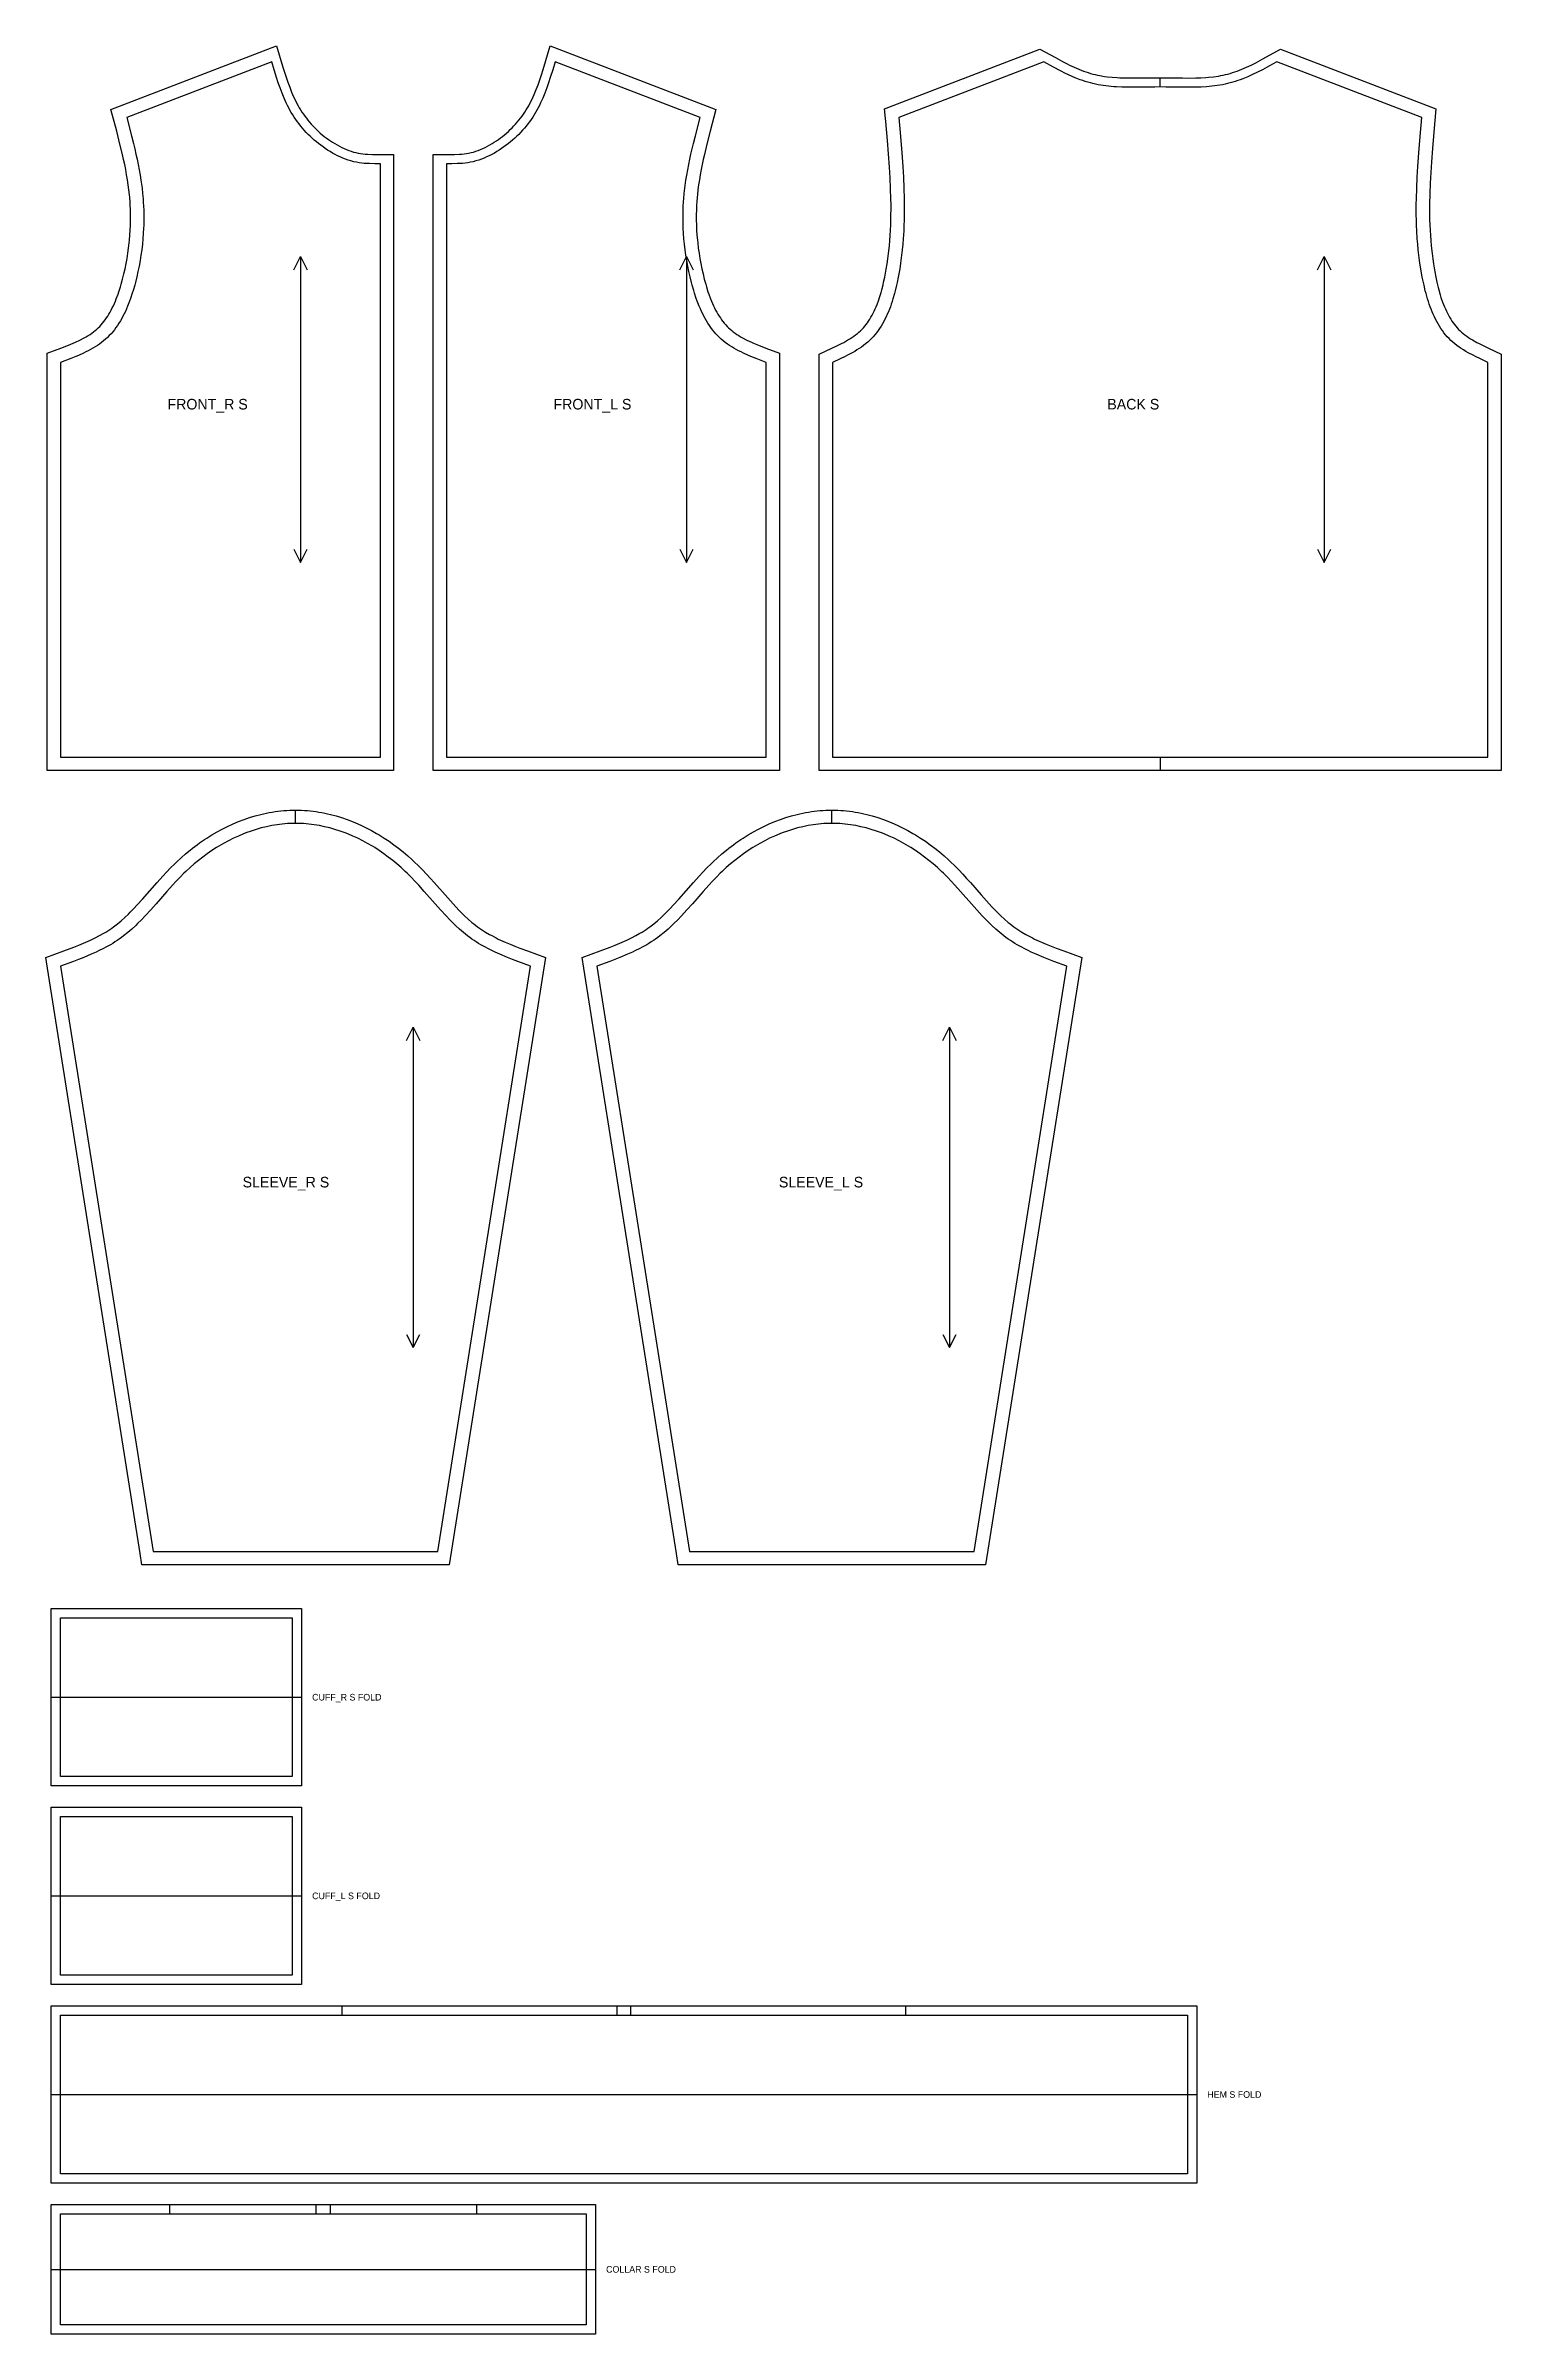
# Model space of a CAD drawing. Extents: x 24 to 1123, y 28 to 1756.
import ezdxf

# ---------------------------------------------------------------- set-up
doc = ezdxf.new("R2010")
doc.units = 0
for name, color, linetype in [('CUT', 7, 'CONTINUOUS'), ('FOLD', 6, 'CONTINUOUS'), ('GRAIN', 3, 'CONTINUOUS'), ('NOTCH', 1, 'CONTINUOUS'), ('SEW', 5, 'CONTINUOUS'), ('TEXT', 2, 'CONTINUOUS')]:
    doc.layers.add(name, color=color, linetype=linetype)

msp = doc.modelspace()

# ---------------------------------------------------------------- linework, layer by layer
at = {"layer": 'CUT'}
for points in [[(276.515, 1673.8), (286.5, 1673.779), (286.5, 1208.8), (25, 1208.8), (25, 1523.706), (35.333, 1527.623), (40.965, 1529.831), (44.567, 1531.335), (46.314, 1532.104), (49.684, 1533.685), (52.872, 1535.336), (54.391, 1536.192), (55.858, 1537.071), (57.27, 1537.973), (58.627, 1538.9), (59.927, 1539.853), (61.168, 1540.834), (62.354, 1541.847), (63.499, 1542.907), (64.61, 1544.02), (65.691, 1545.187), (66.741, 1546.408), (67.762, 1547.683), (68.754, 1549.009), (69.717, 1550.386), (70.65, 1551.813), (71.555, 1553.288), (72.432, 1554.809), (73.279, 1556.374), (74.098, 1557.982), (74.889, 1559.629), (76.387, 1563.036), (77.095, 1564.791), (78.43, 1568.39), (79.059, 1570.229), (80.241, 1573.976), (80.797, 1575.879), (81.838, 1579.729), (82.793, 1583.624), (83.672, 1587.556), (84.472, 1591.495), (85.189, 1595.418), (85.821, 1599.326), (86.37, 1603.22), (86.834, 1607.101), (87.035, 1609.036), (87.374, 1612.898), (87.629, 1616.749), (87.8, 1620.589), (87.886, 1624.419), (87.888, 1628.24), (87.806, 1632.053), (87.639, 1635.859), (87.524, 1637.76), (87.229, 1641.557), (87.05, 1643.454), (86.632, 1647.217), (86.133, 1650.991), (85.559, 1654.778), (84.916, 1658.577), (84.207, 1662.389), (83.44, 1666.213), (82.619, 1670.05), (81.75, 1673.9), (79.891, 1681.639), (77.4, 1691.386), (73.039, 1707.923), (198.195, 1755.928), (202.985, 1739.861), (204.186, 1735.96), (205.42, 1732.113), (206.703, 1728.331), (208.052, 1724.621), (209.48, 1720.993), (211.003, 1717.456), (212.635, 1714.016), (213.497, 1712.335), (214.391, 1710.68), (215.32, 1709.053), (216.285, 1707.455), (217.307, 1705.857), (218.371, 1704.282), (219.478, 1702.731), (220.626, 1701.205), (221.815, 1699.704), (223.044, 1698.23), (224.311, 1696.784), (225.615, 1695.367), (226.956, 1693.981), (228.332, 1692.626), (229.743, 1691.304), (231.186, 1690.015), (232.662, 1688.761), (234.168, 1687.543), (235.704, 1686.362), (237.269, 1685.219), (238.861, 1684.116), (240.479, 1683.052), (242.119, 1682.032), (243.844, 1681.02), (245.582, 1680.063), (247.333, 1679.165), (249.095, 1678.33), (250.866, 1677.561), (252.644, 1676.862), (254.426, 1676.236), (256.212, 1675.686), (258, 1675.216), (259.802, 1674.825), (261.486, 1674.535), (263.22, 1674.304), (264.999, 1674.126), (266.821, 1673.995), (270.588, 1673.848), (274.505, 1673.804)], [(316.5, 1666.8), (316.5, 1673.779), (328.495, 1673.804), (332.412, 1673.848), (336.179, 1673.995), (338.001, 1674.126), (339.78, 1674.304), (341.514, 1674.535), (343.198, 1674.825), (345, 1675.216), (346.788, 1675.686), (348.574, 1676.236), (350.356, 1676.862), (352.134, 1677.561), (353.905, 1678.33), (355.667, 1679.165), (357.418, 1680.063), (359.156, 1681.02), (360.881, 1682.032), (362.521, 1683.052), (364.139, 1684.116), (365.731, 1685.219), (367.296, 1686.362), (368.832, 1687.543), (370.338, 1688.761), (371.814, 1690.015), (373.257, 1691.304), (374.668, 1692.626), (376.044, 1693.981), (377.385, 1695.367), (378.689, 1696.784), (379.956, 1698.23), (381.185, 1699.704), (382.374, 1701.205), (383.522, 1702.731), (384.629, 1704.282), (385.693, 1705.857), (386.715, 1707.455), (387.68, 1709.053), (388.609, 1710.68), (389.503, 1712.335), (391.196, 1715.723), (392.771, 1719.213), (394.245, 1722.796), (395.632, 1726.466), (396.945, 1730.213), (398.202, 1734.029), (399.418, 1737.904), (404.805, 1755.928), (529.961, 1707.923), (525.6, 1691.386), (523.109, 1681.639), (521.25, 1673.9), (520.381, 1670.05), (519.56, 1666.213), (518.793, 1662.389), (518.084, 1658.577), (517.441, 1654.778), (516.867, 1650.991), (516.368, 1647.217), (515.95, 1643.454), (515.771, 1641.557), (515.476, 1637.76), (515.361, 1635.859), (515.194, 1632.053), (515.112, 1628.24), (515.114, 1624.419), (515.2, 1620.589), (515.371, 1616.749), (515.626, 1612.898), (515.965, 1609.036), (516.166, 1607.101), (516.63, 1603.22), (517.179, 1599.326), (517.811, 1595.418), (518.528, 1591.495), (519.328, 1587.556), (520.207, 1583.624), (521.162, 1579.729), (522.203, 1575.879), (522.759, 1573.976), (523.941, 1570.229), (524.57, 1568.39), (525.905, 1564.791), (526.613, 1563.036), (528.111, 1559.629), (528.902, 1557.982), (529.721, 1556.374), (530.568, 1554.809), (531.445, 1553.288), (532.35, 1551.813), (533.283, 1550.386), (534.246, 1549.009), (535.238, 1547.683), (536.259, 1546.408), (537.309, 1545.187), (538.39, 1544.02), (539.501, 1542.907), (540.646, 1541.847), (541.832, 1540.834), (543.073, 1539.853), (544.373, 1538.9), (545.73, 1537.973), (547.142, 1537.071), (548.609, 1536.192), (550.128, 1535.336), (553.316, 1533.685), (556.686, 1532.104), (558.433, 1531.335), (562.035, 1529.831), (567.667, 1527.623), (578, 1523.706), (578, 1208.8), (316.5, 1208.8), (316.5, 1218.8)], [(658.04, 1700.901), (657.361, 1708.43), (774.604, 1753.4), (786.299, 1746.946), (791.655, 1744.078), (795.201, 1742.263), (796.967, 1741.393), (800.49, 1739.738), (802.247, 1738.958), (805.754, 1737.507), (807.504, 1736.839), (809.253, 1736.213), (811, 1735.631), (812.748, 1735.095), (814.497, 1734.605), (816.255, 1734.163), (818.031, 1733.764), (819.826, 1733.406), (823.472, 1732.805), (825.323, 1732.558), (829.079, 1732.163), (832.903, 1731.886), (834.841, 1731.786), (838.762, 1731.654), (842.742, 1731.597), (846.777, 1731.598), (861.271, 1731.778), (865.5, 1731.8), (869.729, 1731.778), (882.186, 1731.613), (886.247, 1731.591), (892.238, 1731.654), (896.159, 1731.786), (900.017, 1732.011), (901.921, 1732.163), (905.677, 1732.558), (909.36, 1733.087), (911.174, 1733.406), (912.969, 1733.764), (914.745, 1734.163), (916.503, 1734.605), (918.252, 1735.095), (920, 1735.631), (921.747, 1736.213), (923.496, 1736.839), (926.999, 1738.214), (930.51, 1739.738), (934.033, 1741.393), (937.57, 1743.159), (942.91, 1745.974), (956.396, 1753.4), (1073.639, 1708.43), (1072.041, 1690.648), (1071, 1678.404), (1070.231, 1668.258), (1069.708, 1660.185), (1069.29, 1652.153), (1068.996, 1644.167), (1068.847, 1636.283), (1068.832, 1632.356), (1068.861, 1628.436), (1068.936, 1624.522), (1069.061, 1620.61), (1069.237, 1616.7), (1069.468, 1612.789), (1069.756, 1608.875), (1070.104, 1604.955), (1070.744, 1599.059), (1071.253, 1595.116), (1071.833, 1591.158), (1072.838, 1585.192), (1073.595, 1581.244), (1074.432, 1577.325), (1075.356, 1573.455), (1075.854, 1571.544), (1076.926, 1567.787), (1077.502, 1565.945), (1078.735, 1562.346), (1079.395, 1560.595), (1080.084, 1558.879), (1080.803, 1557.201), (1081.552, 1555.563), (1082.331, 1553.968), (1083.142, 1552.417), (1083.983, 1550.912), (1084.855, 1549.456), (1085.76, 1548.05), (1086.695, 1546.694), (1087.663, 1545.392), (1088.664, 1544.142), (1089.697, 1542.947), (1090.765, 1541.806), (1091.868, 1540.718), (1093.034, 1539.662), (1094.262, 1538.634), (1095.556, 1537.629), (1096.914, 1536.646), (1098.335, 1535.683), (1099.815, 1534.739), (1101.353, 1533.812), (1104.587, 1532.001), (1106.277, 1531.114), (1109.784, 1529.362), (1113.436, 1527.624), (1123, 1523.189), (1123, 1208.8), (608, 1208.8), (608, 1523.189), (617.564, 1527.624), (621.216, 1529.362), (624.723, 1531.114), (626.413, 1532.001), (629.647, 1533.812), (631.185, 1534.739), (632.665, 1535.683), (634.086, 1536.646), (635.444, 1537.629), (636.738, 1538.634), (637.966, 1539.662), (639.132, 1540.718), (640.235, 1541.806), (641.303, 1542.947), (642.336, 1544.142), (643.337, 1545.392), (644.305, 1546.694), (645.24, 1548.05), (646.145, 1549.456), (647.017, 1550.912), (647.858, 1552.417), (648.669, 1553.968), (649.448, 1555.563), (650.197, 1557.201), (650.916, 1558.879), (651.605, 1560.595), (652.896, 1564.13), (653.498, 1565.945), (654.623, 1569.654), (655.146, 1571.544), (656.117, 1575.382), (656.568, 1577.325), (657.405, 1581.244), (658.516, 1587.185), (659.167, 1591.158), (659.747, 1595.116), (660.486, 1601.027), (660.896, 1604.955), (661.244, 1608.875), (661.532, 1612.789), (661.763, 1616.7), (661.939, 1620.61), (662.064, 1624.522), (662.139, 1628.436), (662.168, 1632.356), (662.153, 1636.283), (662.098, 1640.219), (661.874, 1648.154), (661.515, 1656.163), (661.042, 1664.216), (660.321, 1674.339), (659.492, 1684.517), (658.226, 1698.847)], [(25.123, 1059.436), (23.831, 1067.595), (37.428, 1072.519), (45.032, 1075.367), (48.742, 1076.828), (52.378, 1078.327), (55.931, 1079.875), (57.674, 1080.67), (61.087, 1082.308), (64.396, 1084.019), (67.594, 1085.81), (69.149, 1086.738), (72.168, 1088.666), (73.632, 1089.668), (75.08, 1090.709), (77.929, 1092.899), (80.73, 1095.232), (83.491, 1097.7), (86.218, 1100.292), (87.572, 1101.631), (90.266, 1104.389), (92.948, 1107.244), (96.967, 1111.68), (107.889, 1124.102), (112.162, 1128.855), (115.095, 1132.013), (118.111, 1135.148), (121.221, 1138.244), (122.829, 1139.786), (126.109, 1142.809), (129.471, 1145.743), (132.913, 1148.586), (134.663, 1149.971), (138.223, 1152.667), (140.033, 1153.977), (143.709, 1156.516), (145.575, 1157.745), (149.365, 1160.118), (153.228, 1162.375), (157.165, 1164.51), (161.173, 1166.519), (165.251, 1168.397), (169.398, 1170.139), (173.609, 1171.74), (177.754, 1173.152), (181.953, 1174.422), (186.203, 1175.544), (188.346, 1176.047), (190.5, 1176.51), (192.665, 1176.934), (194.839, 1177.316), (197.022, 1177.657), (199.214, 1177.955), (201.413, 1178.21), (203.619, 1178.42), (205.832, 1178.585), (208.05, 1178.704), (210.273, 1178.776), (212.5, 1178.8), (214.727, 1178.776), (216.95, 1178.704), (219.168, 1178.585), (221.381, 1178.42), (223.587, 1178.21), (225.786, 1177.955), (227.978, 1177.657), (230.161, 1177.316), (232.335, 1176.934), (234.5, 1176.51), (236.654, 1176.047), (238.797, 1175.544), (243.047, 1174.422), (247.246, 1173.152), (251.391, 1171.74), (253.504, 1170.958), (257.684, 1169.285), (261.797, 1167.474), (265.84, 1165.53), (269.812, 1163.458), (273.713, 1161.262), (275.635, 1160.118), (279.425, 1157.745), (283.139, 1155.26), (286.777, 1152.667), (290.337, 1149.971), (293.818, 1147.176), (297.22, 1144.287), (300.541, 1141.308), (302.171, 1139.786), (305.347, 1136.702), (308.408, 1133.585), (311.381, 1130.436), (314.278, 1127.271), (317.111, 1124.102), (325.343, 1114.721), (329.373, 1110.183), (333.392, 1105.805), (336.079, 1102.997), (338.782, 1100.292), (340.142, 1098.981), (342.885, 1096.45), (345.664, 1094.048), (347.071, 1092.899), (349.92, 1090.709), (351.368, 1089.668), (354.326, 1087.69), (355.851, 1086.738), (358.991, 1084.903), (360.604, 1084.019), (363.913, 1082.308), (365.607, 1081.48), (369.069, 1079.875), (370.835, 1079.094), (374.43, 1077.572), (378.104, 1076.093), (381.847, 1074.648), (387.572, 1072.519), (401.169, 1067.595), (328.541, 609), (96.459, 609), (95.123, 617.436)], [(430.123, 1059.436), (428.831, 1067.595), (442.428, 1072.519), (450.032, 1075.367), (453.742, 1076.828), (457.378, 1078.327), (460.931, 1079.875), (462.674, 1080.67), (466.087, 1082.308), (469.396, 1084.019), (472.594, 1085.81), (474.149, 1086.738), (477.168, 1088.666), (478.632, 1089.668), (480.08, 1090.709), (482.929, 1092.899), (485.73, 1095.232), (488.491, 1097.7), (491.218, 1100.292), (492.572, 1101.631), (495.266, 1104.389), (497.948, 1107.244), (501.967, 1111.68), (512.889, 1124.102), (517.162, 1128.855), (520.095, 1132.013), (523.111, 1135.148), (526.221, 1138.244), (527.829, 1139.786), (531.109, 1142.809), (534.471, 1145.743), (537.913, 1148.586), (539.663, 1149.971), (543.223, 1152.667), (545.033, 1153.977), (548.709, 1156.516), (550.575, 1157.745), (554.365, 1160.118), (558.228, 1162.375), (562.165, 1164.51), (566.173, 1166.519), (570.251, 1168.397), (574.398, 1170.139), (578.609, 1171.74), (582.754, 1173.152), (586.953, 1174.422), (591.203, 1175.544), (593.346, 1176.047), (595.5, 1176.51), (597.665, 1176.934), (599.839, 1177.316), (602.022, 1177.657), (604.214, 1177.955), (606.413, 1178.21), (608.619, 1178.42), (610.832, 1178.585), (613.05, 1178.704), (615.273, 1178.776), (617.5, 1178.8), (619.727, 1178.776), (621.95, 1178.704), (624.168, 1178.585), (626.381, 1178.42), (628.587, 1178.21), (630.786, 1177.955), (632.978, 1177.657), (635.161, 1177.316), (637.335, 1176.934), (639.5, 1176.51), (641.654, 1176.047), (643.797, 1175.544), (648.047, 1174.422), (652.246, 1173.152), (656.391, 1171.74), (658.504, 1170.958), (662.684, 1169.285), (666.797, 1167.474), (670.84, 1165.53), (674.812, 1163.458), (678.713, 1161.262), (680.635, 1160.118), (684.425, 1157.745), (688.139, 1155.26), (691.777, 1152.667), (695.337, 1149.971), (698.818, 1147.176), (702.22, 1144.287), (705.541, 1141.308), (707.171, 1139.786), (710.347, 1136.702), (713.408, 1133.585), (716.381, 1130.436), (719.278, 1127.271), (722.111, 1124.102), (730.343, 1114.721), (734.373, 1110.183), (738.392, 1105.805), (741.079, 1102.997), (743.782, 1100.292), (745.142, 1098.981), (747.885, 1096.45), (750.664, 1094.048), (752.071, 1092.899), (754.92, 1090.709), (756.368, 1089.668), (759.326, 1087.69), (760.851, 1086.738), (763.991, 1084.903), (765.604, 1084.019), (768.913, 1082.308), (770.607, 1081.48), (774.069, 1079.875), (775.835, 1079.094), (779.43, 1077.572), (783.104, 1076.093), (786.847, 1074.648), (792.572, 1072.519), (806.169, 1067.595), (733.541, 609), (501.459, 609), (500.123, 617.436)], [(28, 576), (217, 576), (217, 442), (28, 442)], [(28, 426), (217, 426), (217, 292), (28, 292)], [(28, 276), (893, 276), (893, 142), (28, 142)], [(28, 126), (439, 126), (439, 28), (28, 28)]]:
    msp.add_lwpolyline(points, close=True, dxfattribs=at)
at = {"layer": 'FOLD'}
for points in [[(28, 509), (217, 509)], [(28, 359), (217, 359)], [(28, 209), (893, 209)], [(28, 77), (439, 77)]]:
    msp.add_lwpolyline(points, dxfattribs=at)
at = {"layer": 'GRAIN'}
for points in [[(211.125, 1586.8), (216.125, 1596.8), (221.125, 1586.8)], [(216.125, 1596.8), (216.125, 1365.8)], [(502.625, 1586.8), (507.625, 1596.8), (512.625, 1586.8)], [(507.625, 1596.8), (507.625, 1365.8)], [(984.25, 1586.8), (989.25, 1596.8), (994.25, 1586.8)], [(989.25, 1596.8), (989.25, 1365.8)], [(211.125, 1375.8), (216.125, 1365.8), (221.125, 1375.8)], [(502.625, 1375.8), (507.625, 1365.8), (512.625, 1375.8)], [(984.25, 1375.8), (989.25, 1365.8), (994.25, 1375.8)], [(296.25, 1004.856), (301.25, 1014.856), (306.25, 1004.856)], [(301.25, 1014.856), (301.25, 772.944)], [(701.25, 1004.856), (706.25, 1014.856), (711.25, 1004.856)], [(706.25, 1014.856), (706.25, 772.944)], [(296.25, 782.944), (301.25, 772.944), (306.25, 782.944)], [(701.25, 782.944), (706.25, 772.944), (711.25, 782.944)]]:
    msp.add_lwpolyline(points, dxfattribs=at)
at = {"layer": 'NOTCH'}
for points in [[(865.5, 1724.8), (865.5, 1731.8)], [(865.5, 1218.8), (865.5, 1208.8)], [(212.5, 1168.8), (212.5, 1178.8)], [(617.5, 1168.8), (617.5, 1178.8)], [(247.75, 269), (247.75, 276)], [(455.309, 269), (455.309, 276)], [(465.691, 269), (465.691, 276)], [(673.25, 269), (673.25, 276)], [(117.616, 119), (117.616, 126)], [(228.101, 119), (228.101, 126)], [(238.899, 119), (238.899, 126)], [(349.384, 119), (349.384, 126)]]:
    msp.add_lwpolyline(points, dxfattribs=at)
at = {"layer": 'SEW'}
for points in [[(276.5, 1666.8), (272.449, 1666.818), (268.411, 1666.91), (266.401, 1667.008), (264.399, 1667.152), (262.407, 1667.351), (260.427, 1667.616), (258.46, 1667.955), (256.367, 1668.409), (254.293, 1668.955), (252.238, 1669.587), (250.203, 1670.301), (248.191, 1671.092), (246.201, 1671.956), (244.236, 1672.887), (242.297, 1673.882), (240.384, 1674.934), (238.5, 1676.04), (236.708, 1677.155), (234.944, 1678.314), (233.21, 1679.516), (231.506, 1680.761), (229.834, 1682.046), (228.194, 1683.372), (226.589, 1684.737), (225.018, 1686.139), (223.483, 1687.578), (221.984, 1689.053), (220.524, 1690.563), (219.103, 1692.106), (217.722, 1693.682), (216.383, 1695.289), (215.085, 1696.927), (213.831, 1698.594), (212.622, 1700.289), (211.458, 1702.012), (210.34, 1703.76), (209.284, 1705.508), (208.273, 1707.28), (207.303, 1709.073), (206.373, 1710.888), (205.481, 1712.722), (203.799, 1716.444), (202.241, 1720.232), (200.789, 1724.075), (199.426, 1727.964), (198.133, 1731.891), (196.286, 1737.83), (194.5, 1743.8), (85, 1701.8), (88.604, 1687.995), (90.083, 1682.075), (91.032, 1678.126), (91.945, 1674.175), (92.815, 1670.222), (93.635, 1666.267), (94.401, 1662.308), (95.105, 1658.347), (95.742, 1654.381), (96.558, 1648.426), (97, 1644.45), (97.357, 1640.432), (97.502, 1638.421), (97.723, 1634.395), (97.801, 1632.38), (97.888, 1628.345), (97.885, 1624.303), (97.794, 1620.253), (97.715, 1618.226), (97.49, 1614.164), (97.177, 1610.095), (96.775, 1606.016), (96.286, 1601.928), (95.708, 1597.83), (95.043, 1593.721), (94.291, 1589.601), (93.452, 1585.47), (92.53, 1581.345), (91.522, 1577.236), (90.982, 1575.186), (89.821, 1571.107), (89.199, 1569.083), (87.865, 1565.075), (87.151, 1563.096), (85.622, 1559.201), (84.806, 1557.289), (83.952, 1555.404), (83.061, 1553.548), (82.132, 1551.723), (81.162, 1549.932), (80.15, 1548.177), (79.097, 1546.46), (78, 1544.783), (76.858, 1543.15), (75.67, 1541.561), (74.435, 1540.02), (73.151, 1538.528), (71.819, 1537.089), (70.435, 1535.704), (69, 1534.375), (67.518, 1533.109), (65.986, 1531.898), (64.407, 1530.739), (62.784, 1529.63), (61.119, 1528.566), (59.415, 1527.546), (57.675, 1526.566), (55.902, 1525.622), (54.099, 1524.712), (52.268, 1523.834), (48.534, 1522.156), (46.637, 1521.351), (42.795, 1519.793), (35, 1516.8), (35, 1218.8), (276.5, 1218.8)], [(326.5, 1666.8), (326.5, 1218.8), (568, 1218.8), (568, 1516.8), (560.205, 1519.793), (556.363, 1521.351), (554.466, 1522.156), (550.732, 1523.834), (548.901, 1524.712), (547.098, 1525.622), (545.325, 1526.566), (543.585, 1527.546), (541.881, 1528.566), (540.216, 1529.63), (538.593, 1530.739), (537.014, 1531.898), (535.482, 1533.109), (534, 1534.375), (532.565, 1535.704), (531.181, 1537.089), (529.849, 1538.528), (528.565, 1540.02), (527.33, 1541.561), (526.142, 1543.15), (525, 1544.783), (523.903, 1546.46), (522.85, 1548.177), (521.838, 1549.932), (520.868, 1551.723), (519.939, 1553.548), (519.048, 1555.404), (518.194, 1557.289), (517.378, 1559.201), (515.849, 1563.096), (515.135, 1565.075), (513.801, 1569.083), (513.179, 1571.107), (512.018, 1575.186), (511.478, 1577.236), (510.47, 1581.345), (509.548, 1585.47), (508.709, 1589.601), (507.957, 1593.721), (507.292, 1597.83), (506.714, 1601.928), (506.225, 1606.016), (505.823, 1610.095), (505.51, 1614.164), (505.285, 1618.226), (505.206, 1620.253), (505.115, 1624.303), (505.112, 1628.345), (505.199, 1632.38), (505.277, 1634.395), (505.498, 1638.421), (505.643, 1640.432), (506, 1644.45), (506.442, 1648.426), (507.258, 1654.381), (507.895, 1658.347), (508.599, 1662.308), (509.365, 1666.267), (510.185, 1670.222), (511.055, 1674.175), (511.968, 1678.126), (512.917, 1682.075), (514.396, 1687.995), (518, 1701.8), (408.5, 1743.8), (406.714, 1737.83), (404.867, 1731.891), (403.574, 1727.964), (402.211, 1724.075), (400.759, 1720.232), (399.201, 1716.444), (397.519, 1712.722), (396.627, 1710.888), (395.697, 1709.073), (394.727, 1707.28), (393.716, 1705.508), (392.66, 1703.76), (391.542, 1702.012), (390.378, 1700.289), (389.169, 1698.594), (387.915, 1696.927), (386.617, 1695.289), (385.278, 1693.682), (383.897, 1692.106), (382.476, 1690.563), (381.016, 1689.053), (379.517, 1687.578), (377.982, 1686.139), (376.411, 1684.737), (374.806, 1683.372), (373.166, 1682.046), (371.494, 1680.761), (369.79, 1679.516), (368.056, 1678.314), (366.292, 1677.155), (364.5, 1676.04), (362.616, 1674.934), (360.703, 1673.882), (358.764, 1672.887), (356.799, 1671.956), (354.809, 1671.092), (352.797, 1670.301), (350.762, 1669.587), (348.707, 1668.955), (346.633, 1668.409), (344.54, 1667.955), (342.573, 1667.616), (340.593, 1667.351), (338.601, 1667.152), (336.599, 1667.008), (334.589, 1666.91), (330.551, 1666.818)], [(668, 1701.8), (669.28, 1687.419), (670.292, 1675.106), (671.021, 1664.863), (671.502, 1656.684), (671.867, 1648.523), (672.096, 1640.41), (672.153, 1636.373), (672.168, 1632.338), (672.138, 1628.304), (672.06, 1624.267), (671.932, 1620.227), (671.749, 1616.182), (671.369, 1610.099), (671.039, 1606.032), (670.645, 1601.952), (669.928, 1595.807), (669.361, 1591.691), (668.719, 1587.555), (667.614, 1581.333), (666.777, 1577.192), (666.323, 1575.123), (665.337, 1570.999), (664.803, 1568.95), (663.644, 1564.886), (663.016, 1562.877), (662.355, 1560.886), (661.658, 1558.916), (660.924, 1556.969), (660.152, 1555.047), (659.341, 1553.153), (658.489, 1551.289), (657.594, 1549.457), (656.655, 1547.661), (655.671, 1545.901), (654.64, 1544.182), (653.562, 1542.504), (652.434, 1540.87), (651.254, 1539.283), (650.023, 1537.745), (648.738, 1536.259), (647.397, 1534.826), (646, 1533.45), (644.535, 1532.122), (643.015, 1530.849), (641.443, 1529.629), (639.824, 1528.456), (638.16, 1527.329), (636.456, 1526.241), (634.716, 1525.192), (632.942, 1524.175), (629.309, 1522.227), (627.458, 1521.289), (623.704, 1519.464), (618, 1516.8), (618, 1218.8), (1113, 1218.8), (1113, 1516.8), (1107.296, 1519.464), (1103.542, 1521.289), (1101.691, 1522.227), (1098.058, 1524.175), (1096.284, 1525.192), (1094.544, 1526.241), (1092.84, 1527.329), (1091.176, 1528.456), (1089.557, 1529.629), (1087.985, 1530.849), (1086.465, 1532.122), (1085, 1533.45), (1083.603, 1534.826), (1082.262, 1536.259), (1080.977, 1537.745), (1079.746, 1539.283), (1078.566, 1540.87), (1077.438, 1542.504), (1076.36, 1544.182), (1075.329, 1545.901), (1074.345, 1547.661), (1073.406, 1549.457), (1072.511, 1551.289), (1071.659, 1553.153), (1070.848, 1555.047), (1070.076, 1556.969), (1069.342, 1558.916), (1068.645, 1560.886), (1067.984, 1562.877), (1067.356, 1564.886), (1066.197, 1568.95), (1065.663, 1570.999), (1064.677, 1575.123), (1064.223, 1577.192), (1063.386, 1581.333), (1062.281, 1587.555), (1061.639, 1591.691), (1061.072, 1595.807), (1060.355, 1601.952), (1059.961, 1606.032), (1059.631, 1610.099), (1059.251, 1616.182), (1059.068, 1620.227), (1058.94, 1624.267), (1058.862, 1628.304), (1058.832, 1632.338), (1058.847, 1636.373), (1058.904, 1640.41), (1059.133, 1648.523), (1059.498, 1656.684), (1059.979, 1664.863), (1060.708, 1675.106), (1061.72, 1687.419), (1063, 1701.8), (953.5, 1743.8), (948.052, 1740.8), (942.587, 1737.874), (938.927, 1736.001), (935.246, 1734.214), (931.54, 1732.537), (927.804, 1730.991), (925.923, 1730.273), (924.033, 1729.597), (922.133, 1728.964), (920.222, 1728.377), (918.3, 1727.84), (916.366, 1727.353), (914.421, 1726.916), (912.465, 1726.526), (910.499, 1726.18), (908.522, 1725.876), (904.54, 1725.384), (900.524, 1725.029), (896.477, 1724.793), (892.402, 1724.656), (886.246, 1724.591), (882.119, 1724.614), (869.664, 1724.778), (865.5, 1724.8), (861.336, 1724.778), (848.881, 1724.614), (844.754, 1724.591), (840.645, 1724.618), (836.558, 1724.714), (832.496, 1724.898), (830.476, 1725.029), (826.46, 1725.384), (822.478, 1725.876), (820.501, 1726.18), (818.535, 1726.526), (816.579, 1726.916), (814.634, 1727.353), (812.7, 1727.84), (810.778, 1728.377), (808.867, 1728.964), (806.967, 1729.597), (805.077, 1730.273), (801.324, 1731.746), (799.46, 1732.537), (795.754, 1734.214), (793.911, 1735.095), (790.241, 1736.928), (784.767, 1739.813), (777.5, 1743.8)], [(35, 1061), (105, 619), (320, 619), (390, 1061), (380.239, 1064.568), (376.366, 1066.038), (372.524, 1067.551), (366.841, 1069.926), (363.117, 1071.598), (361.279, 1072.466), (357.653, 1074.271), (355.868, 1075.211), (352.361, 1077.175), (350.64, 1078.203), (348.944, 1079.262), (347.271, 1080.354), (345.625, 1081.482), (343.997, 1082.651), (342.395, 1083.856), (339.264, 1086.365), (336.221, 1088.994), (333.254, 1091.731), (331.796, 1093.136), (328.925, 1096.01), (326.104, 1098.958), (321.942, 1103.491), (317.833, 1108.117), (309.629, 1117.468), (305.461, 1122.103), (302.633, 1125.148), (299.754, 1128.142), (296.812, 1131.07), (295.298, 1132.522), (292.213, 1135.365), (289.056, 1138.121), (285.827, 1140.788), (282.529, 1143.36), (279.163, 1145.834), (275.73, 1148.205), (272.232, 1150.471), (270.458, 1151.563), (266.865, 1153.661), (263.209, 1155.644), (259.494, 1157.506), (255.719, 1159.245), (251.888, 1160.854), (249.951, 1161.61), (246.098, 1162.999), (242.259, 1164.234), (238.377, 1165.333), (234.458, 1166.291), (230.508, 1167.102), (226.533, 1167.762), (224.538, 1168.033), (222.538, 1168.265), (220.535, 1168.456), (218.528, 1168.605), (216.52, 1168.713), (214.51, 1168.778), (212.5, 1168.8), (210.49, 1168.778), (208.48, 1168.713), (206.472, 1168.605), (204.465, 1168.456), (202.462, 1168.265), (200.462, 1168.033), (198.467, 1167.762), (194.492, 1167.102), (190.542, 1166.291), (186.623, 1165.333), (182.741, 1164.234), (178.902, 1162.999), (175.049, 1161.61), (173.112, 1160.854), (169.281, 1159.245), (165.506, 1157.506), (161.791, 1155.644), (158.135, 1153.661), (154.542, 1151.563), (152.768, 1150.471), (149.27, 1148.205), (145.837, 1145.834), (142.471, 1143.36), (139.173, 1140.788), (135.944, 1138.121), (132.787, 1135.365), (129.702, 1132.522), (128.188, 1131.07), (125.246, 1128.142), (122.367, 1125.148), (119.539, 1122.103), (115.371, 1117.468), (107.167, 1108.117), (103.058, 1103.491), (98.896, 1098.958), (96.075, 1096.01), (93.204, 1093.136), (91.746, 1091.731), (88.779, 1088.994), (85.736, 1086.365), (82.605, 1083.856), (81.003, 1082.651), (79.375, 1081.482), (77.729, 1080.354), (76.056, 1079.262), (74.36, 1078.203), (72.639, 1077.175), (69.132, 1075.211), (67.347, 1074.271), (63.721, 1072.466), (61.883, 1071.598), (58.159, 1069.926), (52.476, 1067.551), (48.634, 1066.038), (44.761, 1064.568)], [(440, 1061), (510, 619), (725, 619), (795, 1061), (785.239, 1064.568), (781.366, 1066.038), (777.524, 1067.551), (771.841, 1069.926), (768.117, 1071.598), (766.279, 1072.466), (762.653, 1074.271), (760.868, 1075.211), (757.361, 1077.175), (755.64, 1078.203), (753.944, 1079.262), (752.271, 1080.354), (750.625, 1081.482), (748.997, 1082.651), (747.395, 1083.856), (744.264, 1086.365), (741.221, 1088.994), (738.254, 1091.731), (736.796, 1093.136), (733.925, 1096.01), (731.104, 1098.958), (726.942, 1103.491), (722.833, 1108.117), (714.629, 1117.468), (710.461, 1122.103), (707.633, 1125.148), (704.754, 1128.142), (701.812, 1131.07), (700.298, 1132.522), (697.213, 1135.365), (694.056, 1138.121), (690.827, 1140.788), (687.529, 1143.36), (684.163, 1145.834), (680.73, 1148.205), (677.232, 1150.471), (675.458, 1151.563), (671.865, 1153.661), (668.209, 1155.644), (664.494, 1157.506), (660.719, 1159.245), (656.888, 1160.854), (654.951, 1161.61), (651.098, 1162.999), (647.259, 1164.234), (643.377, 1165.333), (639.458, 1166.291), (635.508, 1167.102), (631.533, 1167.762), (629.538, 1168.033), (627.538, 1168.265), (625.535, 1168.456), (623.528, 1168.605), (621.52, 1168.713), (619.51, 1168.778), (617.5, 1168.8), (615.49, 1168.778), (613.48, 1168.713), (611.472, 1168.605), (609.465, 1168.456), (607.462, 1168.265), (605.462, 1168.033), (603.467, 1167.762), (599.492, 1167.102), (595.542, 1166.291), (591.623, 1165.333), (587.741, 1164.234), (583.902, 1162.999), (580.049, 1161.61), (578.112, 1160.854), (574.281, 1159.245), (570.506, 1157.506), (566.791, 1155.644), (563.135, 1153.661), (559.542, 1151.563), (557.768, 1150.471), (554.27, 1148.205), (550.837, 1145.834), (547.471, 1143.36), (544.173, 1140.788), (540.944, 1138.121), (537.787, 1135.365), (534.702, 1132.522), (533.188, 1131.07), (530.246, 1128.142), (527.367, 1125.148), (524.539, 1122.103), (520.371, 1117.468), (512.167, 1108.117), (508.058, 1103.491), (503.896, 1098.958), (501.075, 1096.01), (498.204, 1093.136), (496.746, 1091.731), (493.779, 1088.994), (490.736, 1086.365), (487.605, 1083.856), (486.003, 1082.651), (484.375, 1081.482), (482.729, 1080.354), (481.056, 1079.262), (479.36, 1078.203), (477.639, 1077.175), (474.132, 1075.211), (472.347, 1074.271), (468.721, 1072.466), (466.883, 1071.598), (463.159, 1069.926), (457.476, 1067.551), (453.634, 1066.038), (449.761, 1064.568)], [(35, 569), (210, 569), (210, 449), (35, 449)], [(35, 419), (210, 419), (210, 299), (35, 299)], [(35, 269), (886, 269), (886, 149), (35, 149)], [(35, 119), (432, 119), (432, 35), (35, 35)]]:
    msp.add_lwpolyline(points, close=True, dxfattribs=at)

# ---------------------------------------------------------------- texts
at = {"layer": 'TEXT'}
for s, height, p in [('FRONT_R S', 8, (115.75, 1481.3)), ('FRONT_L S', 8, (407.25, 1481.3)), ('BACK S', 8, (825.5, 1481.3)), ('SLEEVE_R S', 8, (172.5, 893.9)), ('SLEEVE_L S', 8, (577.5, 893.9)), ('CUFF_R S FOLD', 5, (225, 506.5)), ('CUFF_L S FOLD', 5, (225, 356.5)), ('HEM S FOLD', 5, (901, 206.5)), ('COLLAR S FOLD', 5, (447, 74.5))]:
    msp.add_text(s, height=height, dxfattribs=at).set_placement(p)

doc.saveas('drawing.dxf')
